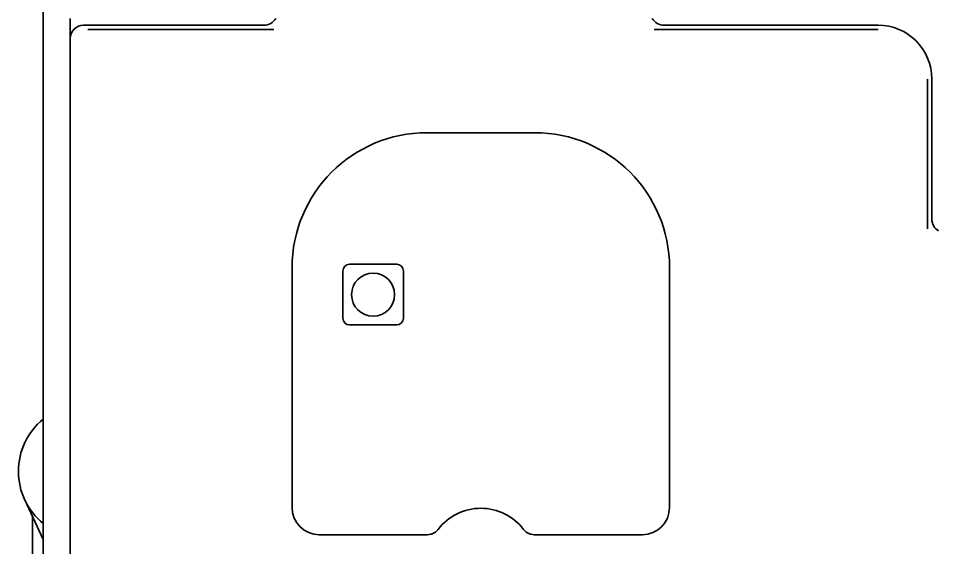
# Model space of a CAD drawing. Header units: inches. Extents: x 90 to 4162, y -443 to 3471.
# Drawn here: x 2249 to 2317.4, y 2711.5 to 2750.8 of the extents above; entities that cross this region are included whole.
import ezdxf

# ---------------------------------------------------------------- set-up
doc = ezdxf.new("R2010")
doc.units = ezdxf.units.IN
doc.layers.add('1', color=7, linetype='Continuous', true_color=0xffffff)

msp = doc.modelspace()

# ---------------------------------------------------------------- linework, layer by layer
at = {"layer": '1', "color": 7, "linetype": 'Continuous', "lineweight": 35}
for p, q in [((2250.891, 2659.376), (2250.891, 3299.226)), ((2252.891, 2750.778), (2252.891, 2659.076)), ((2253.89, 2750.276), (2267.292, 2750.276)), ((2296.99, 2750.276), (2312.891, 2750.276)), ((2254.206, 2749.961), (2268.019, 2749.961)), ((2296.263, 2749.961), (2312.891, 2749.961)), ((2252.891, 2663.276), (2252.891, 2749.277)), ((2316.576, 2746.276), (2316.576, 2735.149)), ((2316.891, 2746.276), (2316.891, 2735.876)), ((2287.391, 2742.294), (2279.391, 2742.294)), ((2273.641, 2732.526), (2277.141, 2732.526)), ((2269.374, 2732.276), (2269.374, 2714.476)), ((2273.141, 2728.526), (2273.141, 2732.026)), ((2277.641, 2732.026), (2277.641, 2728.526)), ((2297.408, 2714.476), (2297.408, 2732.276)), ((2277.141, 2728.026), (2273.641, 2728.026)), ((2249.514, 2715.047), (2250.891, 2712.093)), ((2250.091, 2713.81), (2250.091, 2642.176)), ((2271.391, 2712.459), (2279.429, 2712.459)), ((2287.353, 2712.459), (2295.391, 2712.459))]:
    msp.add_line(p, q, dxfattribs=at)
msp.add_circle((2275.391, 2730.274), 1.6, dxfattribs=at)
for centre, radius, start, end in [((2312.891, 2746.276), 4, 0, 90), ((2279.391, 2732.276), 10.017, 90, 180), ((2287.391, 2732.276), 10.017, 0, 90), ((2273.641, 2732.026), 0.5, 90, 180), ((2277.141, 2732.026), 0.5, 0, 90), ((2273.641, 2728.526), 0.5, 180, 270), ((2277.141, 2728.526), 0.5, 270, 0), ((2254.045, 2717.16), 5, 129.11875, 230.89187), ((2271.391, 2714.476), 2.017, 180, 270), ((2283.391, 2710.438), 3.983, 37.31922, 142.68078), ((2295.391, 2714.476), 2.017, 270, 0)]:
    msp.add_arc(centre, radius, start, end, dxfattribs=at)
for centre, major_axis, start_param, end_param in [((2253.892, 2749.276), (-0.708, 0.708), 5.498396, 7.067974), ((2267.29, 2751.277), (0.708, -0.708), 5.498396, 6.545231), ((2296.992, 2751.277), (-0.708, -0.708), 6.021139, 7.067974), ((2317.892, 2735.877), (-0.708, -0.708), 5.498396, 6.545231)]:
    msp.add_ellipse(centre, major_axis=major_axis, ratio=0.998783, start_param=start_param, end_param=end_param, dxfattribs=at)
for points in [[(2279.429, 2712.459), (2279.506, 2712.459), (2279.582, 2712.468), (2279.731, 2712.503), (2279.804, 2712.529), (2279.941, 2712.597), (2280.006, 2712.639), (2280.124, 2712.736), (2280.177, 2712.792), (2280.224, 2712.852)], [(2286.558, 2712.852), (2286.605, 2712.792), (2286.658, 2712.736), (2286.776, 2712.639), (2286.841, 2712.597), (2286.978, 2712.529), (2287.051, 2712.503), (2287.2, 2712.468), (2287.276, 2712.459), (2287.353, 2712.459)]]:
    msp.add_open_spline(points, degree=3, knots=[0, 0, 0, 0, 0.25, 0.25, 0.5, 0.5, 0.75, 0.75, 1, 1, 1, 1], dxfattribs=at)

doc.saveas('drawing.dxf')
